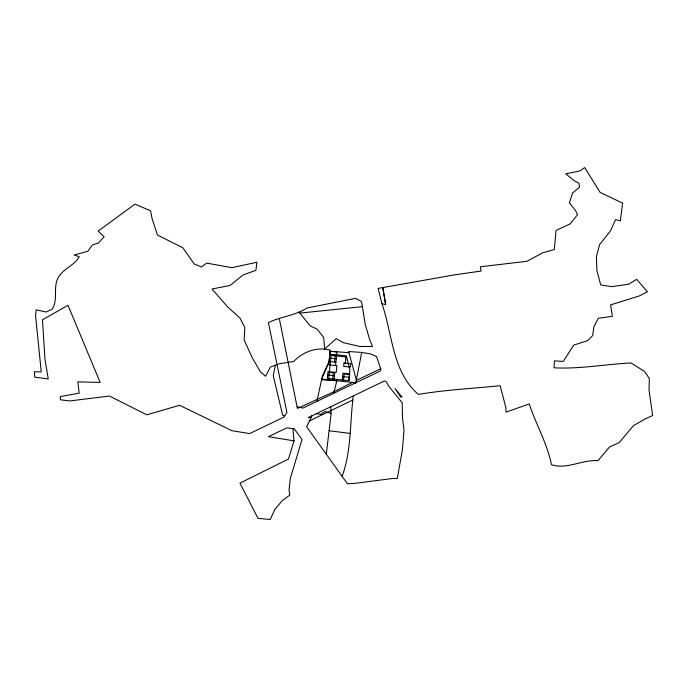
<?xml version="1.0" encoding="UTF-8"?>
<svg xmlns="http://www.w3.org/2000/svg" width="687" height="687" viewBox="0 0 687 687"><rect width="100%" height="100%" fill="white"/><g stroke="black" fill="none" stroke-linecap="round" stroke-linejoin="round"><path stroke-width="1.03" d="M353.161 396.193L352.817 400.032C349.881 425.511 351.134 451.909 342.1 476.331L347.424 483.76L354.595 483.39L392.93 478.453L397.266 478.556L402.35 450.277L404.025 429.985L402.453 417.988L402.238 402.865L389.16 386.695L386.077 381.517L384.334 380.984L308.214 417.619L311.065 417.344L311.735 415.944L306.642 426.764L342.1 476.331M279.283 318.425L297.093 406.841L302.915 408.078L380.212 371.049L380.976 369.58L376.528 356.493L370.027 353.762L361.688 352.44L355.823 382.745L321.696 379.172L329.056 361.826L330.198 350.104C316.93 346.566 302.993 351.701 293.71 361.482L279.128 363.775L270.326 367.124L265.577 376.278L260.416 371.813L252.472 358.219L244.151 339.988L244.821 327.553L239.9 317.926L227.904 307.226L212 288.995L230.042 285.5L243 274.998L255.925 270.317L256.895 262.262L231.905 267.672L206.684 263.104L201.523 267.003L194.258 264.006L182.845 247.809L157.452 235.014L152.136 218.758L150.556 210.772L134.953 204.142L98.147 231.09L104.149 236.783L98.378 243.043L92.341 244.976L87.824 251.287L74.17 255.057L79.228 256.766C74.78 265.01 64.578 268.093 59.322 276.002C51.972 285.852 58.893 299.214 52.118 309.159L46.158 312.044L36.188 309.777L35.561 315.393L41.237 371.882L34.35 371.761L34.788 377.18L48.27 378.941L44.947 359.052L42.482 319.816L68.004 305.286L100.165 382.436L77.786 381.86L79.203 393.153L60.267 396.554L60.576 399.808L69.705 400.959L109.448 396.038L146.82 414.854L179.547 405.27L231.897 430.689L249.579 433.591L283.963 417.129L286.926 412.475L268.402 322.615C280.82 316.441 295.195 315.754 306.891 308.025L355.643 298.347L361.568 301.567L365.183 324.152L369.58 339.292L372.483 346.497L359.911 346.471L343.491 342.701L336.218 338.691L324.608 349.065L323.689 337.446L317.076 329.142L310.06 325.767L299.043 312.035M328.687 378.528L331.22 354.252L346.342 355.832L349.906 369.932L348.79 380.632M332.68 378.949L333.324 372.809L329.322 372.388M334.457 361.946L335.101 355.789M334.105 379.121L334.818 372.328M335.531 365.544L336.948 351.967L330.164 351.263L328.738 364.831L336.888 365.69L336.175 372.474L328.034 371.624L327.321 378.408L349.039 380.684L349.752 373.891L342.968 373.187L342.255 379.971M343.543 380.083L344.187 373.943L349.434 374.492M345.321 363.079L345.965 356.922M330.722 406.876L331.134 413.488L326.273 454.347M275.375 365.201L273.246 375.703L282.666 415.18L284.607 416.133M329.056 361.826L322.435 375.815L316.896 401.406M333.659 393.479L336.836 380.753L321.576 379.705M361.688 352.44L348.644 351.504L356.459 380.332L355.737 383.08L352.5 382.393L334.062 391.65L299.73 407.408L297.445 408.336L297.093 406.841M294.01 440.865L288.463 459.053L239.961 483.133L257.96 518.341L270.231 519.475L274.843 509.531L282.134 500.737L289.777 495.112L289.055 489.556L290.352 478.324L302.031 439.5L294.268 428.851L286.968 427.803L268.419 436.674L294.01 440.865L292.971 428.662M309.39 420.925L352.817 400.032M356.459 380.332L380.632 368.773M299.85 313.092L362.384 306.677M330.086 351.255L348.962 352.697M329.803 354.655L336.596 355.368M331.1 355.377L346.634 357M329.451 358.047L336.235 358.76M329.099 361.439L335.883 362.152M327.673 375.016L334.466 375.729M342.607 376.579L349.4 377.283M329.245 430.775L349.992 433.411M316.278 413.754L320.838 414.381L325.045 411.522L331.134 413.488M381.998 303.826C392.543 334.131 392.191 371.882 418.323 394.381C445.408 389.881 472.888 388.43 500.145 385.699L505.847 407.503L506.001 412.157L529.239 403.965C536.006 424.497 547.238 443.416 551.455 464.721C566.981 469.822 582.155 459.466 598.025 460.633L609.558 446.954L619.133 442.66L633.5 425.614L645.488 418.787L652.65 415.506L649 389.993L649.361 378.623L644.698 371.573L631.01 362.951C605.324 364.256 579.759 369.168 553.988 367.811L554.435 360.898L563.228 361.431L573.731 345.097L587.789 340.589L592.709 335.505L593.886 326.857L598.214 318.321L612.409 316.312L610.597 304.873L639.314 295.942L647.455 291.795L636.651 279.343L628.742 284.178L611.61 286.642L600.687 284.89L596.874 270.438L596.453 256.32L599.614 244.598L610.348 231.141L615.569 219.608L620.335 220.913L622.62 203.129L600.137 192.394L584.654 167.525L579.931 170.926L565.745 173.845L574.693 181.025L578.943 183.154L579.476 187.216L572.649 192.953L569.36 202.871L575.457 210.428L577.552 214.645L570.227 223.842L556.066 230.446L554.306 249.553L542.807 252.764L526.963 261.3L480.333 266.771L481.08 271.056L454.382 274.877L378.133 288.394L381.963 303.834L385.665 304.539L382.796 287.561L385.63 304.547M344.024 363.002L343.672 366.394L350.456 367.107L350.817 363.715L344.024 363.002M401.818 396.837L400.615 397.026L395.042 388.507L401.818 396.837"/></g></svg>
